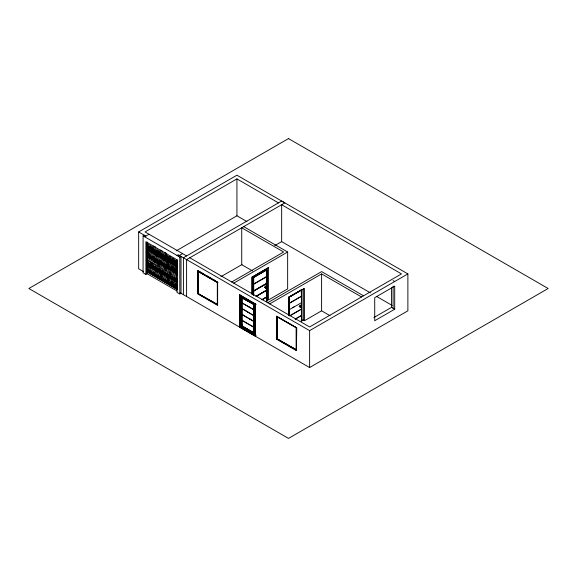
<?xml version="1.0" encoding="UTF-8"?>
<svg xmlns="http://www.w3.org/2000/svg" width="577" height="577" viewBox="0 0 577 577"><rect width="100%" height="100%" fill="white"/><g stroke="black" fill="none" stroke-linecap="round" stroke-linejoin="round"><path stroke-width="0.87" d="M265.817 287.281C266.985 286.733 265.341 288.861 265.535 287.642M265.571 286.805L266.04 286.221M266.055 286.726L266.372 286.019M299.874 306.827L300.199 306.257M300.206 305.723L300.581 306.084L300.689 305.63M301.05 305.341L299.326 306.611M301.107 306.668L300.833 306.286M265.716 287.685L266.004 287.707M243.429 298.323L241.806 297.357L241.727 326.012L254.161 333.001M265.377 287.548L265.571 288.053M266.372 286.242L266.163 286.625M265.406 287.988C266.43 288.709 266.747 286.343 265.543 287.296M299.816 305.5L300.199 305.082M300.249 305.601L300.278 305.976M301.035 305.457L300.675 305.839M301.064 306.791L300.833 305.817M253.858 333.347L254.104 332.922L241.951 325.897L241.323 326.207L241.323 297.249L254.147 304.541L254.075 333.571L241.323 326.207L241.402 297.487L254.053 304.577L254.024 333.117M265.406 286.322L266.401 286.033M300.321 305.644L300.905 305.161M300.74 305.781L300.624 305.817M300.992 306.748L300.249 307.18M240.789 295.806L240.248 296.03M177.435 262.795L147.279 245.384L147.611 245.196A1.702 0.981 -60 0 1 147.755 245.095L147.791 245.088M147.539 246.675L147.553 246.66A2.2 1.269 -60 0 0 147.279 246.877L177.435 264.288L147.452 246.718M177.435 275.597L147.279 258.107L147.611 257.919A1.702 0.981 -60 0 1 147.755 257.818L147.791 257.811M147.539 259.398L147.575 259.354A2.2 1.269 -60 0 0 147.279 259.6L177.435 277.01M299.326 306.805L299.362 306.401L299.261 306.798M300.927 306.87L300.206 307.108L300.805 306.351M241.929 308.536L254.37 315.886M177.435 289.647L147.575 272.048M264.468 287.158L264.374 287.598L264.482 287.18M265.708 286.142C266.855 285.312 265.579 287.274 266.019 286.185M242.751 326.964L243.126 326.712M254.291 310.116L241.763 302.788L254.37 310.044M147.546 272.041L147.842 272.084M266.019 286.517L264.49 287.389M265.312 286.553L266.084 286.747L265.507 287.101M147.654 260.717L147.553 260.79A2.2 1.269 -60 0 0 147.279 261.013M241.395 297.559L254.06 304.569M253.894 304.692L253.894 333.391L241.431 326.171L241.525 297.487M255.452 336.268L239.477 327.044L239.556 294.782L255.532 304.05L255.452 336.268L255.452 335.54M143.695 271.745L138.66 268.839L138.66 231.94L236.931 175.206L284.858 202.88L186.602 259.614L186.602 296.513M278.467 202.88L236.931 178.892L145.058 231.94L186.602 255.921M147.092 241.958L147.092 273.707L145.894 274.4L143.089 272.777L143.089 235.878L144.286 235.185M144.654 236.779L149.046 234.24M176.201 250.858L236.931 215.791L236.931 178.892M147.279 242.643L146.933 272.733L146.933 243.011M177.009 255.46L178.214 254.767L309.618 330.635L407.881 273.909L407.881 310.808L309.618 367.542L180.125 292.777M178.214 256.152L182.606 253.613M143.089 235.878L179.808 257.075L181.005 256.383L181.005 293.282L179.808 293.974L177.009 292.359L177.009 259.729M198.041 293.7L217.63 304.642L198.041 293.7L198.228 271.334L217.507 282.463L217.507 304.714M220.912 276.7L241.965 264.547M274.688 245.651L281.735 241.583M198.041 271.442L217.32 282.571L217.94 282.211M231.73 281.98L283.66 252.005L241.72 227.785L241.72 264.692L252.589 270.966M233.728 283.134L287.649 252.005L287.649 288.904L268.42 300.004L268.42 267.714L252.171 277.097L252.171 294.14M268.731 267.432L251.918 277.14L251.918 294.263M253.325 295.301L253.325 277.378L267.266 269.329L267.295 300.711M254.298 277.01L266.733 269.834L266.798 301.749M266.862 301.107L266.862 269.906L253.591 277.494L253.591 295.208M253.527 284.273L266.862 276.729M240.082 295.186L239.606 295.424L255.69 304.62M239.743 295.777L240.385 295.402M239.743 326.257L239.65 295.626L240.364 295.914L240.342 326.56L240.768 326.293M240.559 296.174L241.035 295.9L240.58 296.059M266.733 283.466L253.527 291.096L266.862 283.545M265.636 287.173L266.228 286.834M266.826 290.072L255.957 296.354L266.733 290.015M256.664 296.138L266.862 290.361M252.957 303.365L253.382 303.12M253.094 303.365L240.241 296.102M266.826 296.888L262.167 299.586L266.733 296.83M262.066 299.795L266.762 297.126M254.241 304.49L253.822 304.728L253.822 333.369L254.241 333.124L241.777 325.947M254.724 304.353L255.322 304.021L255.38 335.28M254.832 304.411L255.33 304.151M255.734 304.101L254.868 304.562L255.467 304.908L239.477 295.554L240.292 295.15M255.38 304.793L256.058 304.411M254.37 321.735L241.929 314.386M267.685 302.737L321.605 271.601L363.546 295.813M269.675 303.891L321.605 273.909L361.548 296.967M241.763 320.322L254.37 327.534L241.929 320.228M241.323 324.353L241.792 324.086M288.853 315.035L288.853 297.169L301.922 289.539L288.781 297.126L288.781 314.992M241.323 324.613L241.893 324.31M241.395 324.764L241.9 324.62M239.686 326.128L240.385 326.409M239.57 326.322L239.758 326.661M240.4 295.914L240.436 326.589L241.035 326.257M242.686 327.887L243.22 327.52M301.497 296.232L289.048 303.423L301.497 296.232L301.497 290.058L289.048 297.249L289.048 315.395M276.859 316.701L277.169 316.521L277.169 338.778L296.376 349.943L276.859 338.959L276.859 316.701L296.318 327.722L277.047 316.593M292.626 307.678L294.176 306.776M301.418 296.181L301.497 302.658L289.048 309.849M300.343 306.337L300.898 306.019M254.724 334.71L255.308 334.386M254.731 334.848L255.322 334.509M255.467 335.388L255.546 304.793M239.57 326.77L255.553 335.994L256.058 335.208M289.748 315.785L301.497 309.084L301.497 302.658M289.82 315.828L301.497 309.084M295.193 319.067L301.497 315.518L301.418 309.041M295.273 319.11L301.497 315.518M301.454 320.531L301.107 320.725L301.576 321L303.358 320.062L303.358 288.673M301.338 320.862L303.04 319.882L304.461 320.704L321.605 310.808L330.051 315.691M276.859 338.959L296.441 349.907M276.47 339.096L296.441 350.628L296.758 327.469M373.838 317.566L391.502 307.368L394.697 309.207L394.697 286.134L374.725 297.66L374.725 320.74L394.697 309.207M241.431 326.171L241.9 325.926M255.474 304.216L255.07 304.411L255.041 334.948L240.436 326.589M240.58 326.546L240.984 326.344M255.07 334.898L255.474 334.696L254.868 335.049L254.89 304.267M147.452 243.891L177.435 261.468M147.452 248.132L177.435 265.622M147.452 249.545L177.435 267.036M147.452 250.959L177.435 268.529M147.452 252.373L177.435 269.942M147.452 253.786L177.435 271.277M147.452 255.2L177.435 272.77M147.452 256.614L177.435 274.104M147.452 262.268L177.435 279.758M147.452 263.682L177.435 281.251M147.452 265.088L177.435 282.579M147.452 266.502L177.435 284.072M147.452 267.916L177.435 285.485M147.452 269.329L177.435 286.819M147.452 270.743L177.435 288.233M147.755 260.645L147.791 260.638A1.702 0.981 -60 0 0 147.575 260.746L177.435 278.424M300.624 305.99L300.249 306.005M241.85 308.608L254.291 315.958M241.763 314.479L254.37 321.685M265.846 286.884L265.478 286.646M255.33 334.638L255.2 304.036M241.431 297.53L241.951 297.523L241.951 325.897M407.881 273.909L281.663 201.041L183.407 257.768L183.407 294.667M393.103 280.595L394.697 281.518M236.931 215.791L246.927 221.568M370.362 292.842L281.663 241.626L281.663 204.727L401.491 273.909L309.618 326.95L189.797 257.768M376.586 296.434L392.151 305.421M243.718 226.638L287.649 252.005M301.338 289.964L301.576 321M266.733 276.376L253.656 284.079M266.733 283.199L253.656 290.902M288.731 297.061L289.127 297.292L289.127 314.948M253.325 277.378L253.361 295.316M301.922 320.798L301.922 289.539M138.66 231.94L145.851 236.087M198.041 270.721L204.164 274.255M206.465 275.582L211.817 278.677M213.353 279.556L215.647 280.884M296.441 327.649L276.47 316.109L276.542 339.139M239.477 294.825L255.553 304.209L255.553 304.656L239.578 295.431L239.578 294.984M197.731 270.901L217.63 282.391M239.715 295.395L241.273 296.232M153.641 246.054L155.278 246.913M160.601 250.072L162.144 250.966M164.467 252.3L166.104 253.166M177.435 260.054L145.894 241.763L145.894 274.4M244.922 299.11L246.494 300.09M248.002 300.934L253.462 304.043M165.238 254.161L166.782 255.056M169.104 256.397L170.742 257.255M172.198 258.179L173.742 259.073M176.064 260.415L177.702 261.273M150.633 247.057L152.184 247.951M157.593 251.074L159.144 251.969M150.547 247.093L152.09 247.987M157.507 251.11L159.05 252.005M177.435 262.874L147.279 245.463A2.2 1.269 -60 0 1 147.546 245.275M151.412 248.918L152.955 249.812M158.372 252.935L159.916 253.83M162.238 255.171L163.781 256.065M169.198 259.188L170.742 260.083M151.318 248.954L152.869 249.848M158.278 252.971L159.822 253.866M162.144 255.2L163.695 256.094M169.104 259.224L170.648 260.112M173.836 263.278L175.379 264.172M150.547 249.92L152.09 250.815M162.916 257.061L164.467 257.955M169.876 261.078L171.427 261.972M173.742 263.314L175.293 264.208M247.821 306.098L249.293 306.993M251.507 308.226L252.978 309.121M147.279 248.29L177.435 265.701M151.318 251.781L152.955 252.639M155.184 254.01L156.821 254.868M174.514 265.175L176.064 266.062M147.279 249.704L177.435 267.115M155.956 255.871L157.593 256.729M162.916 259.888L164.467 260.782M166.782 262.124L168.419 262.982M171.513 266.177L173.064 267.072M148.224 252.82L149.775 253.714M167.561 263.977L169.104 264.872M171.427 266.213L172.97 267.108M174.514 268.002L176.064 268.889M149.09 254.645L150.633 255.539M152.955 256.88L154.506 257.768M159.916 260.898L161.459 261.792M148.996 254.681L150.547 255.575M152.869 256.909L154.412 257.804M159.822 260.927L161.372 261.821M246.35 311.09L247.821 311.941M147.279 253.945L177.435 271.356M153.727 258.741L155.278 259.628M164.553 264.987L166.104 265.882M171.513 269.005L173.064 269.899M153.641 258.77L155.184 259.664M160.601 262.787L162.144 263.682M164.467 265.023L166.01 265.918M171.427 269.041L172.97 269.935M147.279 255.279L177.435 272.69M176.158 273.101L177.702 273.988M152.869 259.737L154.412 260.631M165.238 266.884L166.782 267.771M172.198 270.901L173.742 271.789M176.064 273.13L177.608 274.025M147.279 256.772L177.435 274.183M153.641 261.597L155.278 262.456M157.507 263.833L159.144 264.692M164.467 267.851L166.104 268.709M158.278 265.687L159.916 266.545M165.238 269.704L166.782 270.599M169.104 271.94L170.742 272.798M242.665 314.811L244.136 315.662M249.293 318.641L250.771 319.492M150.633 262.607L152.184 263.494M150.547 262.636L152.09 263.53M169.876 273.801L171.427 274.695M151.412 264.461L152.955 265.355M155.278 266.697L156.821 267.591M158.372 268.485L159.916 269.372M162.238 270.714L163.781 271.608M151.318 264.497L152.869 265.391M155.184 266.733L156.735 267.62M158.278 268.514L159.822 269.409M162.144 270.75L163.695 271.637M177.435 279.838L147.279 262.427A2.2 1.269 -60 0 1 147.546 262.232M166.876 274.803L168.419 275.698M173.836 278.821L175.379 279.715M162.916 272.611L164.467 273.498M166.782 274.84L168.333 275.734M173.742 278.857L175.293 279.751M147.279 263.754L177.435 281.165M296.318 349.979L277.047 338.85L277.104 316.557M217.565 304.678L198.228 293.592L198.293 271.298M148.224 265.535L149.861 266.401M155.184 269.553L156.735 270.447M167.561 276.7L169.104 277.595M174.514 280.718L176.064 281.612M147.279 265.247L177.435 282.665M252.243 326.185L253.714 327.036M148.996 267.396L150.633 268.255M155.956 271.414L157.593 272.272M159.822 273.649L161.459 274.508M166.782 277.667L168.419 278.525M171.513 281.727L173.064 282.615M175.379 283.956L176.93 284.85M160.601 275.51L162.144 276.397M167.561 279.528L169.104 280.422M171.427 281.756L172.97 282.651M149.09 270.187L150.633 271.082M152.955 272.423L154.506 273.318M148.996 270.224L150.547 271.118M152.869 272.459L154.412 273.347M172.198 283.617L173.742 284.511M147.279 269.488L177.435 286.899M153.727 274.284L155.278 275.179M157.593 276.513L159.144 277.407M164.553 280.53L166.104 281.425M153.641 274.313L155.184 275.207M157.507 276.549L159.05 277.443M160.601 278.33L162.144 279.225M164.467 280.566L166.01 281.461M147.279 270.901L177.435 288.312M242.506 326.64L243.977 327.491M245.449 328.342L252.82 332.597M147.452 272.156L177.608 289.567M250.844 332.027L252.365 332.907L250.844 332.107M240.89 326.322L243.234 327.714M240.811 326.467L255.294 334.79M254.868 334.768L240.566 326.517L240.595 296.023M240.292 326.445L240.248 295.936M240.479 326.632L255.69 335.417M239.477 326.315L255.582 335.518M242.044 327.981L243.566 328.861M245.088 329.734L246.61 330.614M146.637 273.44L177.067 291.01M393.103 286.098L393.103 308.284M391.502 287.836L391.502 307.368M321.605 273.909L321.605 310.808M309.618 330.635L309.618 367.542M304.461 320.704L304.461 288.413L288.608 297.566L288.608 315.504M296.131 327.83L296.131 350.088M265.932 286.812L265.932 287.202M265.802 286.733L265.802 287.122M254.969 304.432L254.984 334.977M254.789 304.331L254.753 334.855M253.656 277.537L253.692 295.265M241.806 297.357L241.763 326.214M240.075 296.037L240.075 326.517M239.542 295.655L239.585 326.164M217.32 282.571L217.32 304.822M198.358 271.262L198.358 293.52M179.808 257.075L179.808 293.974M147.279 258.186A2.2 1.269 -60 0 1 147.546 257.991M288.5 138.595L28.85 288.5L288.5 438.405L548.15 288.5L288.5 138.595M217.63 282.203L197.731 270.714L197.731 293.881L217.63 305.37L217.63 282.203"/></g></svg>
